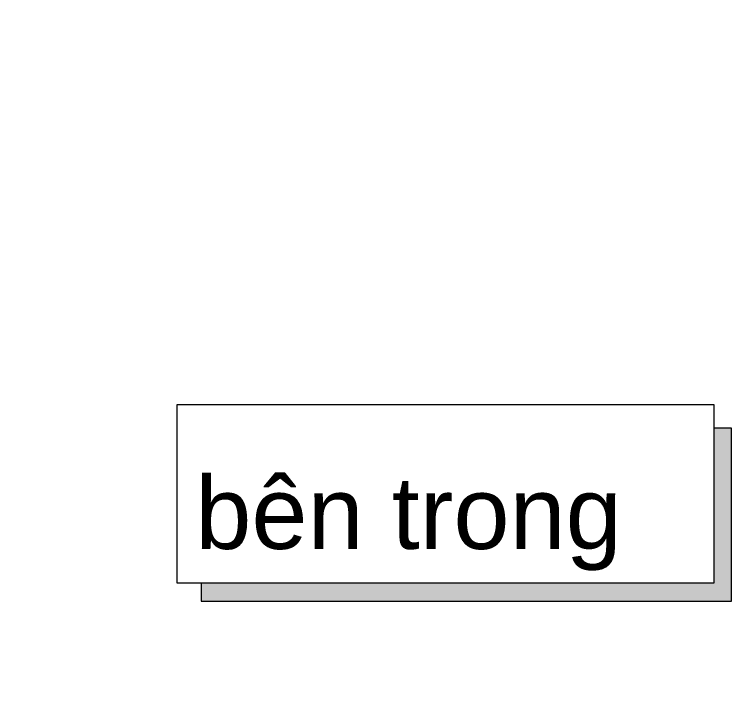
# Model space of a CAD drawing. Header units: millimetres. Extents: x -547695 to 905972, y -1055718 to 167349.
# Drawn here: x -516904 to -515817, y -1035901 to -1034875 of the extents above; entities that cross this region are included whole.
import ezdxf
from ezdxf.enums import TextEntityAlignment as Align
from ezdxf.xclip import XClip

# ---------------------------------------------------------------- set-up
doc = ezdxf.new("R2010")
doc.units = ezdxf.units.MM
doc.header["$XCLIPFRAME"] = 0
for name, color, linetype, lineweight in [('A-DOOR', 142, 'Continuous', 9), ('A-FINE', 255, 'Continuous', 25), ('View-XTD-CT Cua$0$View-XĐL-CT Cửa$0$KT-NetThay', 7, 'Continuous', 18), ('View-XTD-CT Cua$0$View-XĐL-CT Cửa$0$Text - Vietduc', 4, 'Continuous', 20)]:
    doc.layers.add(name, color=color, linetype=linetype, lineweight=lineweight)
doc.styles.add('ARIAL', font='arial.ttf')

# ---------------------------------------------------------------- blocks, each defined once
blk = doc.blocks.new('CC 4200 - MC')
at = {"layer": 'A-DOOR'}
blk.add_lwpolyline([(-9.83, 281.94), (-9.83, -4199.51), (-30.17, -4199.51), (-30.17, 231.52), (-60.11, 281.94), (-69.59, 281.94), (-40.04, 231.52), (-40.04, -4199.51), (0, -4199.51), (0, 281.94), (-40.04, 281.94), (-40.04, -4199.51)], dxfattribs=at)
blk = doc.blocks.new('123232323')
at = {"layer": 'A-FINE'}
ref = blk.add_blockref('CC 4200 - MC', (-299.98, -145.78), dxfattribs=at)
XClip(ref).set_block_clipping_path([(-764.6617757508, 99.2692429269), (63.5776164647, 836.4593573796)])
blk = doc.blocks.new('View-XTD-CT Cua$0$View-XĐL-CT Cửa$0$Ben trong')
at = {"layer": 'View-XTD-CT Cua$0$View-XĐL-CT Cửa$0$Text - Vietduc'}
blk.add_hatch(color=256, dxfattribs=at).paths.add_polyline_path([(0, 7.177), (-0.742, 7.177), (-0.742, 0.743), (-22.027, 0.743), (-22.027, 0), (0, 0)])
blk.add_lwpolyline([(-23.017, 8.168), (-0.742, 8.168), (-0.742, 0.743), (-23.017, 0.743)], close=True, dxfattribs=at)
blk.add_lwpolyline([(0, 7.177), (-0.742, 7.177), (-0.742, 0.743), (-22.027, 0.743), (-22.027, 0), (0, 0), (0, 7.177)], dxfattribs=at)
at = {"layer": 'View-XTD-CT Cua$0$View-XĐL-CT Cửa$0$Text - Vietduc', "style": 'ARIAL'}
blk.add_text('bên trong', height=3, dxfattribs=at).set_placement((-22.268, 3.666), align=Align.MIDDLE_LEFT)
blk = doc.blocks.new('View-XTD-CT Cua$0$View-XĐL-CT Cửa$0$A$C77827696')
at = {"layer": 'View-XTD-CT Cua$0$View-XĐL-CT Cửa$0$Text - Vietduc', "xscale": 25.34400000000096, "yscale": 25.34400000000096, "zscale": 25.34400000000096}
blk.add_blockref('View-XTD-CT Cua$0$View-XĐL-CT Cửa$0$Ben trong', (-3793.26, 2177.49), dxfattribs=at)

msp = doc.modelspace()

# ---------------------------------------------------------------- block references
at = {"layer": 'A-FINE', "ltscale": 0.3, "xscale": 4, "yscale": 4, "zscale": 4}
msp.add_blockref('123232323', (-515425.4, -1028396.7), dxfattribs=at)

# ---------------------------------------------------------------- next in the draw order: block references
at = {"layer": 'View-XTD-CT Cua$0$View-XĐL-CT Cửa$0$KT-NetThay', "xscale": 1.44, "yscale": 1.44, "zscale": 1.44}
msp.add_blockref('View-XTD-CT Cua$0$View-XĐL-CT Cửa$0$A$C77827696', (-510354.5, -1038899.2), dxfattribs=at)

doc.saveas('drawing.dxf')
